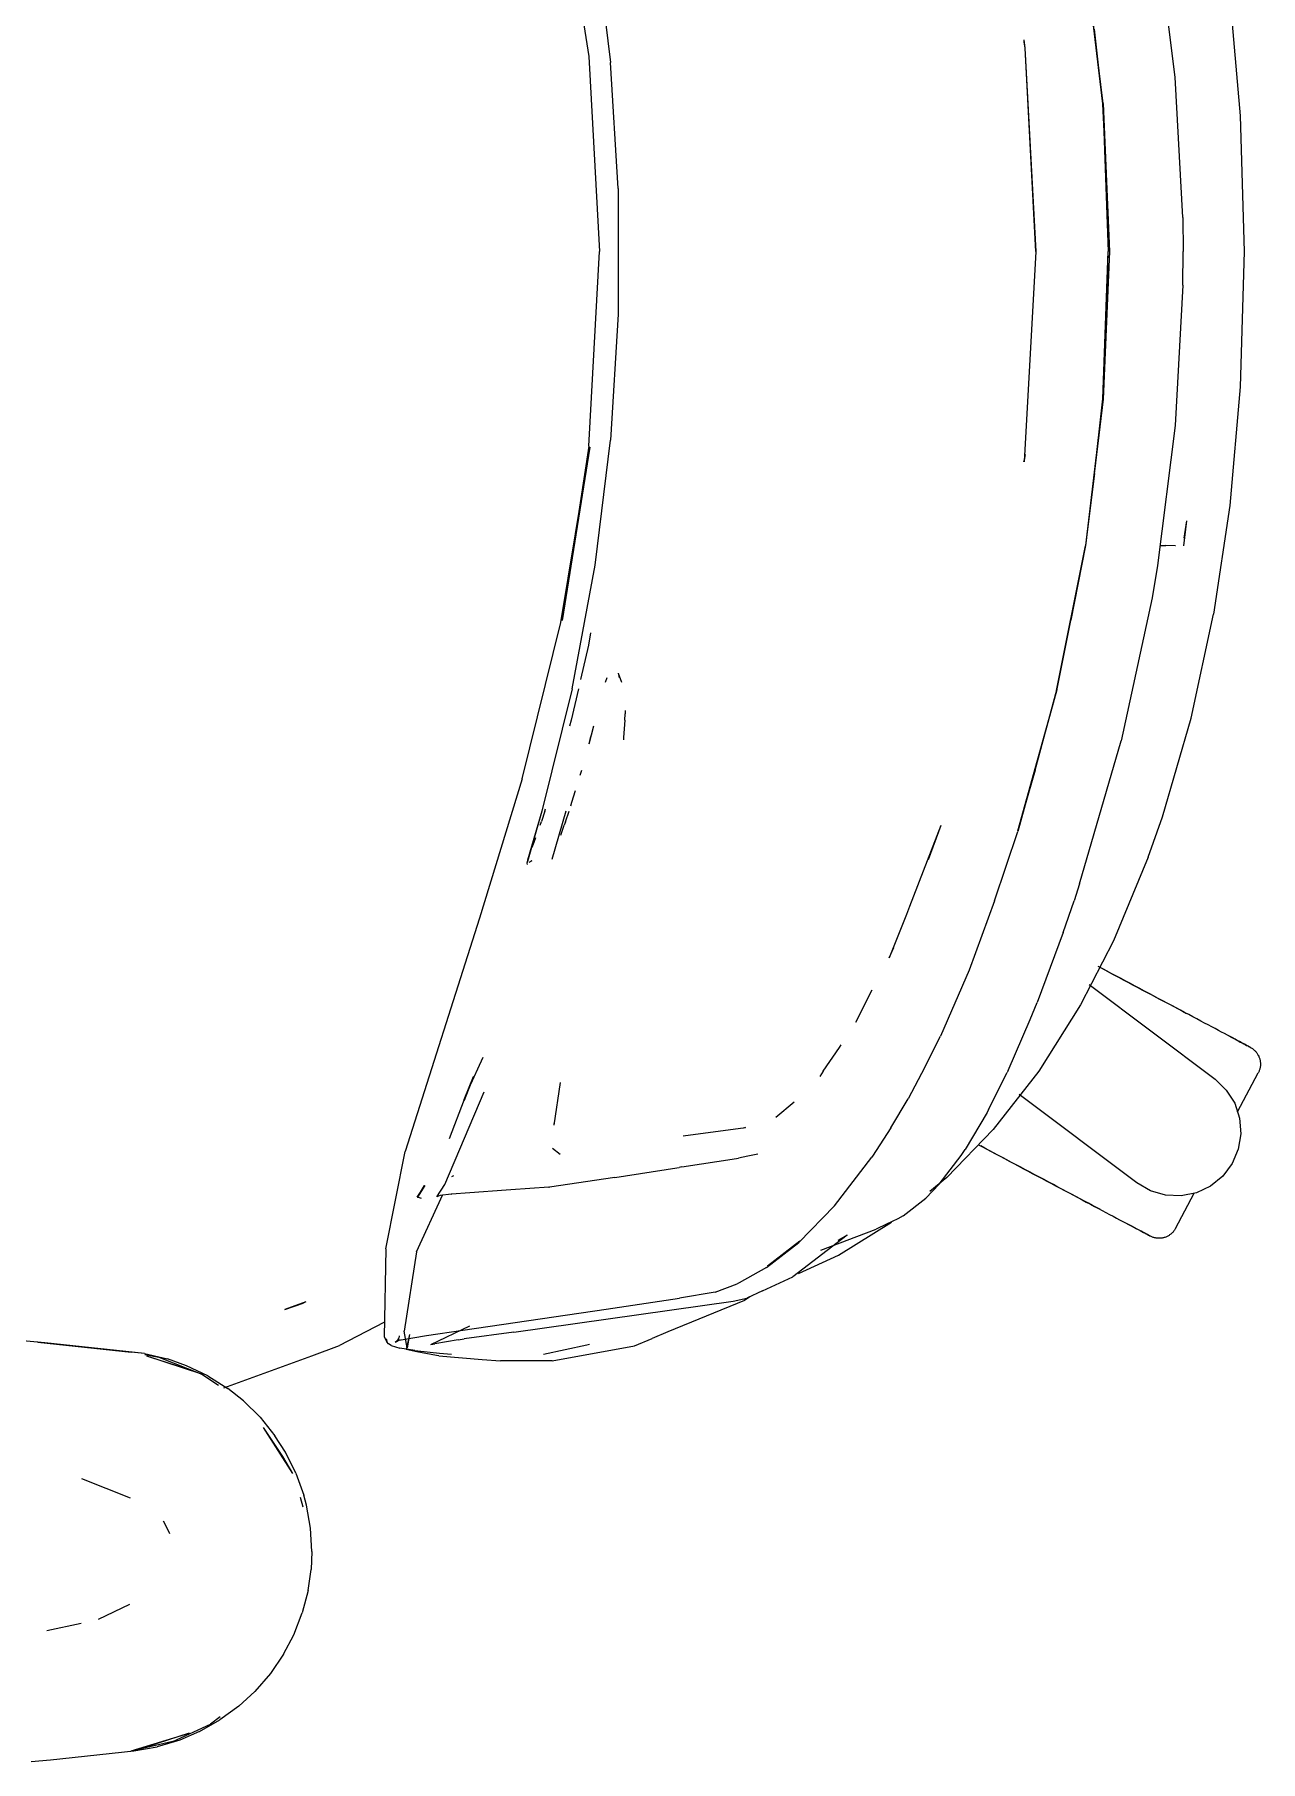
# Model space of a CAD drawing. Header units: millimetres. Extents: x 155927 to 326028, y -36033 to 97293.
# Drawn here: x 165830 to 166094, y 10111.6 to 10483.5 of the extents above; entities that cross this region are included whole.
import ezdxf

# ---------------------------------------------------------------- set-up
doc = ezdxf.new("R2010")
doc.units = ezdxf.units.MM
doc.header["$MEASUREMENT"] = 0
doc.layers.add('G-IMPT', color=8, linetype='CONTINUOUS', lineweight=9)
doc.layers.add('I-FURN', color=8, linetype='CONTINUOUS', lineweight=9)

msp = doc.modelspace()

# ---------------------------------------------------------------- linework, layer by layer
at = {"layer": 'G-IMPT'}
for p, q in [((165943.38, 10516.69), (165949.38, 10478.77)), ((165950.77, 10504.33), (165954.07, 10477.42)), ((166075.69, 10474.3), (166071.88, 10504.47)), ((166060.16, 10468.6), (166056.34, 10500.19)), ((166060.13, 10468.56), (166056.34, 10500.11)), ((166087.43, 10491.5), (166089.69, 10465.93)), ((166060.13, 10468.56), (166058.28, 10484.64)), ((165949.38, 10478.77), (165951.73, 10436.78)), ((166043.12, 10482.06), (166043.17, 10481.82)), ((166043.4, 10480.51), (166043.14, 10482.29)), ((166043.4, 10480.51), (166043.17, 10481.82)), ((166045.73, 10436.78), (166043.4, 10480.51)), ((166045.67, 10436.78), (166043.4, 10480.51)), ((165955.73, 10450.34), (165954.07, 10477.42)), ((166077.3, 10444.1), (166075.69, 10474.3)), ((166060.8, 10453.67), (166060.13, 10468.56)), ((166060.13, 10468.56), (166061.27, 10436.78)), ((166060.16, 10468.6), (166061.5, 10436.78)), ((166089.69, 10465.93), (166090.54, 10436.78)), ((166060.8, 10453.67), (166061.27, 10436.78)), ((165955.73, 10450.34), (165955.73, 10423.22)), ((166077.3, 10444.1), (166077.4, 10436.78)), ((165949.38, 10394.8), (165951.73, 10436.78)), ((166045.67, 10436.78), (166043.17, 10391.44)), ((166060.13, 10405.01), (166061.27, 10436.78)), ((166061.5, 10436.78), (166060.16, 10404.97)), ((166060.8, 10419.9), (166061.27, 10436.78)), ((166077.3, 10429.47), (166077.4, 10436.78)), ((166090.54, 10436.78), (166089.69, 10407.64)), ((166077.3, 10429.47), (166075.69, 10399.27)), ((165955.73, 10423.22), (165954.07, 10396.15)), ((166060.13, 10405.01), (166060.8, 10419.9)), ((166060.13, 10405.01), (166056.34, 10373.45)), ((166060.16, 10404.97), (166056.34, 10373.38)), ((166058.28, 10388.93), (166060.13, 10405.01)), ((166089.69, 10407.64), (166087.43, 10382.07)), ((166075.69, 10399.27), (166071.88, 10369.1)), ((165943.38, 10356.88), (165949.64, 10394.62)), ((165949.38, 10394.8), (165943.64, 10357.26)), ((165949.64, 10394.62), (165943.64, 10357.26)), ((165950.77, 10369.23), (165954.07, 10396.15)), ((166043.12, 10391.51), (166043.17, 10391.75)), ((166043.17, 10391.44), (166043.4, 10393.06)), ((166043.4, 10393.06), (166043.17, 10391.75)), ((166058.28, 10388.93), (166056.34, 10373.45)), ((166087.43, 10382.07), (166083.93, 10358.65)), ((166077.52, 10373.37), (166078.17, 10378.78)), ((166077.6, 10375.02), (166078.17, 10378.78)), ((166056.34, 10373.45), (166050.13, 10342.21)), ((166050.13, 10342.21), (166056.34, 10373.38)), ((166056.34, 10373.45), (166053.24, 10357.35)), ((166072.43, 10373.46), (166073.67, 10373.41)), ((166075.76, 10373.34), (166073.67, 10373.41)), ((166075.76, 10373.34), (166075.65, 10373.34)), ((165945.84, 10342.57), (165950.77, 10369.23)), ((166071.88, 10369.1), (166070.69, 10362.18)), ((166070.69, 10362.18), (166064.02, 10331.39)), ((165935.07, 10323.2), (165943.38, 10356.88)), ((166050.17, 10342.33), (166053.24, 10357.35)), ((166079.12, 10336.29), (166083.93, 10358.65)), ((165949.79, 10354.61), (165949.32, 10351.98)), ((165949.32, 10351.98), (165947.62, 10344.56)), ((165953.31, 10344.92), (165952.93, 10343.96)), ((165955.73, 10345.97), (165956.42, 10344.02)), ((165955.73, 10345.97), (165955.95, 10344.92)), ((165945.84, 10342.57), (165939.3, 10316.25)), ((165947.16, 10342.58), (165945.61, 10335.83)), ((165953.06, 10344.37), (165952.93, 10343.96)), ((166050.17, 10342.33), (166041.74, 10311.92)), ((166050.17, 10342.33), (166041.78, 10311.83)), ((166045.51, 10325.08), (166050.17, 10342.33)), ((165957.27, 10337.88), (165957.26, 10337.18)), ((165945.61, 10335.83), (165945.27, 10334.55)), ((165949.47, 10330.75), (165950.46, 10334.61)), ((165957.16, 10335.81), (165956.89, 10332.1)), ((165957.16, 10335.81), (165957.26, 10337.18)), ((166072.95, 10315.05), (166079.12, 10336.29)), ((165949.47, 10330.75), (165949.86, 10332.28)), ((165956.89, 10332.1), (165956.85, 10331.62)), ((166055.08, 10300.56), (166064.02, 10331.39)), ((165935.07, 10323.2), (165925.88, 10293.22)), ((165947.56, 10323.96), (165947.89, 10325.08)), ((166045.51, 10325.08), (166041.74, 10311.92)), ((165945.78, 10318.17), (165946.57, 10320.66)), ((165939.3, 10316.25), (165936.03, 10305.03)), ((165939.3, 10316.25), (165936.18, 10305.43)), ((165939.3, 10316.25), (165936.23, 10305.72)), ((165939.92, 10316.25), (165939.19, 10314.02)), ((165939.92, 10316.25), (165940.07, 10316.71)), ((165944.49, 10316.25), (165941.45, 10305.82)), ((165944.38, 10313.95), (165945.15, 10316.25)), ((165945.53, 10317.39), (165945.78, 10318.17)), ((165938.9, 10313.22), (165939.19, 10314.02)), ((165943.37, 10311.07), (165944.13, 10313.23)), ((165944.38, 10313.95), (165944.13, 10313.23)), ((166025.19, 10313.17), (166018.47, 10295.72)), ((166025.19, 10313.17), (166022.46, 10305.74)), ((166036.78, 10296.91), (166041.78, 10311.83)), ((166069.87, 10306.31), (166072.95, 10315.05)), ((165937.57, 10309.5), (165937.17, 10308.43)), ((165937.92, 10310.47), (165937.57, 10309.5)), ((165936.03, 10305.03), (165936.16, 10304.78)), ((165936.23, 10305.72), (165936.18, 10305.43)), ((165937.12, 10305.56), (165936.51, 10305.18)), ((165937.12, 10305.56), (165936.91, 10305.42)), ((166069.87, 10306.31), (166062.36, 10288.34)), ((166055.08, 10300.56), (166053.89, 10296.96)), ((166036.78, 10296.91), (166031.32, 10282.03)), ((166051.55, 10290.13), (166053.89, 10296.96)), ((165925.88, 10293.22), (165909.89, 10242.98)), ((166017.81, 10293.99), (166014.09, 10284.67)), ((166018.47, 10295.72), (166017.81, 10293.99)), ((166051.55, 10290.13), (166045.95, 10275.06)), ((166014.09, 10284.67), (166015.08, 10286.91)), ((166062.36, 10288.34), (166055.26, 10274.56)), ((166031.32, 10282.03), (166025.14, 10267.81)), ((166006.91, 10270.83), (166010.45, 10277.8)), ((166044.47, 10271.38), (166045.95, 10275.06)), ((166055.26, 10274.56), (166046.29, 10260.27)), ((166039.69, 10260.42), (166044.47, 10271.38)), ((166021.75, 10261.08), (166025.14, 10267.81)), ((165923.6, 10256.55), (165926.64, 10263.26)), ((165999.89, 10260.22), (166003.38, 10265.36)), ((166003.38, 10265.36), (166003.78, 10265.93)), ((165999.89, 10260.22), (165999.14, 10259.12)), ((166021.75, 10261.08), (166018.18, 10254.29)), ((166035.47, 10251.97), (166039.47, 10259.98)), ((166046.29, 10260.27), (166036.48, 10247.67)), ((166039.69, 10260.42), (166039.47, 10259.98)), ((165918.43, 10235.83), (165926.87, 10255.8)), ((165922.57, 10253.96), (165924.6, 10259.08)), ((165922.57, 10254.17), (165924.59, 10259.07)), ((165924.59, 10259.07), (165922.57, 10253.96)), ((165941.93, 10248.64), (165943.33, 10257.8)), ((165922.57, 10254.17), (165919.32, 10245.7)), ((165993.61, 10253.59), (165989.71, 10250.25)), ((166014.41, 10248.06), (166018.18, 10254.29)), ((166035.47, 10251.97), (166035.17, 10251.37)), ((165941.93, 10248.64), (165941.97, 10248.99)), ((166035.17, 10251.37), (166030.43, 10243.37)), ((165969.76, 10246.31), (165983.12, 10248.09)), ((165983.12, 10248.09), (165982.64, 10247.95)), ((166014.41, 10248.06), (166010.53, 10241.96)), ((166026.53, 10237.37), (166036.48, 10247.67)), ((165905.7, 10222.03), (165909.89, 10242.98)), ((165941.57, 10243.69), (165943.21, 10242.41)), ((165969.46, 10239.63), (165981.18, 10241.43)), ((165981.18, 10241.43), (165981.65, 10241.51)), ((165983.63, 10241.93), (165981.65, 10241.51)), ((165985.8, 10242.39), (165983.63, 10241.93)), ((166002.34, 10231.27), (166010.36, 10241.71)), ((166010.53, 10241.96), (166010.36, 10241.71)), ((166024.86, 10235.95), (166029.57, 10242.08)), ((166029.57, 10242.08), (166030.43, 10243.37)), ((165919.89, 10237.55), (165920.32, 10237.82)), ((165954.98, 10237.34), (165940.91, 10235.31)), ((165954.98, 10237.34), (165968.34, 10239.46)), ((165968.34, 10239.46), (165968.85, 10239.54)), ((165969.46, 10239.63), (165968.85, 10239.54)), ((166026.53, 10237.37), (166022.85, 10234.37)), ((165912.33, 10221.33), (165917.94, 10233.68)), ((165912.47, 10233.15), (165914.06, 10235.62)), ((165914.06, 10235.62), (165912.53, 10233.13)), ((165912.53, 10233.13), (165914.02, 10235.6)), ((165916.67, 10233.16), (165918.43, 10235.83)), ((165917.4, 10233.45), (165916.67, 10233.16)), ((165917.4, 10233.45), (165917.41, 10233.45)), ((165919.79, 10233.75), (165917.41, 10233.45)), ((165919.79, 10233.75), (165919.87, 10233.75)), ((165923.75, 10234.05), (165919.87, 10233.75)), ((165931.6, 10234.61), (165923.75, 10234.05)), ((165932.59, 10234.68), (165931.6, 10234.61)), ((165940.83, 10235.3), (165932.59, 10234.68)), ((165940.83, 10235.3), (165940.91, 10235.31)), ((166021.96, 10232.93), (166024.86, 10235.95)), ((165912.47, 10233.15), (165912.53, 10233.13)), ((165913.41, 10232.86), (165912.53, 10233.13)), ((166002.34, 10231.27), (165994.61, 10223.37)), ((166017.1, 10229.07), (166021.96, 10232.93)), ((165999.39, 10221.69), (166011.3, 10226.2)), ((166003.16, 10220.64), (166014.6, 10227.76)), ((166013.52, 10227.28), (166011.3, 10226.2)), ((166015.96, 10228.45), (166013.52, 10227.28)), ((166017.1, 10229.07), (166015.96, 10228.45)), ((165987.64, 10217.95), (165994.61, 10223.37)), ((165994.82, 10223.67), (165987.87, 10218.28)), ((165994.82, 10223.67), (165991.24, 10220.87)), ((166005.04, 10224.93), (165993.34, 10215.99)), ((166005.04, 10224.93), (166003.01, 10223.77)), ((165905.7, 10222.03), (165905.31, 10203.04)), ((165912.33, 10221.33), (165909.61, 10204.28)), ((165987.87, 10218.28), (165991.24, 10220.87)), ((165994.53, 10216.66), (166003.16, 10220.64)), ((165987.64, 10217.95), (165981.81, 10214.66)), ((165986.82, 10212.95), (165993.34, 10215.99)), ((165953.16, 10209), (165968.92, 10211.4)), ((165976.59, 10212.7), (165968.92, 10211.4)), ((165976.59, 10212.7), (165981.38, 10214.45)), ((165980.46, 10210.73), (165983.45, 10211.38)), ((165981.81, 10214.66), (165981.38, 10214.45)), ((165984.07, 10211.66), (165982.9, 10210.89)), ((165986.82, 10212.95), (165983.45, 10211.38)), ((165888.44, 10210.57), (165883.98, 10208.93)), ((165883.98, 10208.93), (165887.86, 10210.31)), ((165888.44, 10210.57), (165887.86, 10210.31)), ((165922.28, 10204.45), (165953.16, 10209)), ((165933.25, 10204.06), (165980.46, 10210.73)), ((165982.9, 10210.89), (165966.44, 10204.1)), ((165905.38, 10206.23), (165897.48, 10202.09)), ((165910.3, 10200.7), (165909.61, 10204.28)), ((165910.79, 10203.57), (165910.06, 10200.29)), ((165910.79, 10203.57), (165910.3, 10200.7)), ((165914.43, 10203.34), (165922.28, 10204.45)), ((165915.4, 10201.43), (165923.8, 10205.42)), ((165933.25, 10204.06), (165922.58, 10202.62)), ((165966.44, 10204.1), (165963.08, 10202.71)), ((165832.26, 10201.79), (165820.87, 10202.77)), ((165853.7, 10199.43), (165830.75, 10201.89)), ((165830.75, 10201.89), (165850.88, 10199.77)), ((165853.7, 10199.43), (165832.26, 10201.79)), ((165889.75, 10198.97), (165895.72, 10201.16)), ((165897.48, 10202.09), (165895.72, 10201.16)), ((165905.31, 10203.04), (165905.92, 10202)), ((165905.79, 10202.63), (165905.92, 10202)), ((165905.79, 10202.63), (165905.9, 10202.08)), ((165905.92, 10202), (165905.9, 10202.08)), ((165906.3, 10201.51), (165905.92, 10202)), ((165906.83, 10201.19), (165906.3, 10201.51)), ((165906.83, 10201.19), (165908.7, 10200.64)), ((165908.78, 10202.4), (165907.68, 10201.84)), ((165908.19, 10202.23), (165907.68, 10201.84)), ((165908.16, 10202.23), (165914.43, 10203.34)), ((165908.78, 10202.4), (165908.16, 10202.23)), ((165908.19, 10202.23), (165908.51, 10202.77)), ((165908.58, 10203.27), (165908.51, 10202.77)), ((165911.97, 10200.1), (165908.7, 10200.64)), ((165912.39, 10199.85), (165910.06, 10200.29)), ((165911.97, 10200.1), (165912.59, 10200.03)), ((165916.64, 10199.03), (165912.39, 10199.85)), ((165912.59, 10200.03), (165917.27, 10199.51)), ((165915.4, 10201.43), (165916.26, 10201.57)), ((165921.28, 10202.4), (165916.26, 10201.57)), ((165921.28, 10202.4), (165922.58, 10202.62)), ((165939.66, 10199.28), (165948.97, 10201.33)), ((165941.52, 10197.87), (165959.22, 10201.11)), ((165948.97, 10201.33), (165949.54, 10201.48)), ((165959.22, 10201.11), (165963.08, 10202.71)), ((165853.7, 10199.43), (165850.88, 10199.77)), ((165853.7, 10199.43), (165858.66, 10198.28)), ((165853.78, 10199.22), (165856.83, 10198.64)), ((165866.05, 10195.03), (165854.2, 10198.85)), ((165863.35, 10195.94), (165854.2, 10198.85)), ((165856.83, 10198.64), (165866.05, 10195.03)), ((165862.79, 10196.83), (165858.66, 10198.28)), ((165867.38, 10194.64), (165862.79, 10196.83)), ((165870.81, 10192.03), (165889.75, 10198.97)), ((165917.11, 10198.99), (165916.64, 10199.03)), ((165917.11, 10198.99), (165926.43, 10198.19)), ((165917.27, 10199.51), (165919.87, 10199.3)), ((165926.43, 10198.19), (165930.39, 10197.85)), ((165934.56, 10197.85), (165930.39, 10197.85)), ((165941.52, 10197.87), (165934.56, 10197.85)), ((165866.05, 10195.03), (165863.35, 10195.94)), ((165866.05, 10195.03), (165869.63, 10192.61)), ((165867.38, 10194.64), (165871.7, 10191.91)), ((165875.01, 10189.29), (165871.7, 10191.91)), ((165878.61, 10185.74), (165875.01, 10189.29)), ((165878.61, 10185.74), (165881.8, 10181.76)), ((165885.66, 10173.61), (165879.34, 10183.56)), ((165883.5, 10177.29), (165879.34, 10183.56)), ((165884.07, 10178.22), (165881.8, 10181.76)), ((165886.31, 10173.71), (165884.07, 10178.22)), ((165885.66, 10173.61), (165883.5, 10177.29)), ((165840.18, 10172.54), (165850.61, 10168.39)), ((165886.31, 10173.71), (165888.02, 10168.93)), ((165887.22, 10168.5), (165887.84, 10166.47)), ((165888.59, 10166.81), (165888.02, 10168.93)), ((165889.46, 10161.86), (165888.59, 10166.81)), ((165858.13, 10162.87), (165857.83, 10163.32)), ((165859.15, 10160.64), (165858.13, 10162.87)), ((165889.76, 10156.82), (165889.46, 10161.86)), ((165889.76, 10156.82), (165889.59, 10152.97)), ((165888.94, 10148.46), (165889.59, 10152.97)), ((165888.94, 10148.46), (165887.68, 10143.59)), ((165850.51, 10145.44), (165843.73, 10142.17)), ((165832.68, 10139.83), (165840.12, 10141.41)), ((165885.85, 10138.88), (165887.68, 10143.59)), ((165883.66, 10134.71), (165885.85, 10138.88)), ((165883.66, 10134.71), (165880.83, 10130.55)), ((165880.83, 10130.55), (165877.5, 10126.71)), ((165874.07, 10123.54), (165877.5, 10126.71)), ((165874.07, 10123.54), (165869.98, 10120.55)), ((165859.85, 10115.91), (165867.92, 10119.65)), ((165865.54, 10118.04), (165861.3, 10116.23)), ((165865.54, 10118.04), (165869.98, 10120.55)), ((165870.03, 10121.24), (165867.92, 10119.65)), ((165850.88, 10113.87), (165863.35, 10117.7)), ((165850.88, 10113.87), (165854.2, 10114.78)), ((165851.4, 10113.87), (165856.44, 10114.76)), ((165859.85, 10115.91), (165851.45, 10113.99)), ((165863.35, 10117.7), (165854.2, 10114.78)), ((165861.3, 10116.23), (165856.44, 10114.76)), ((165829.34, 10111.61), (165833.47, 10111.96)), ((165833.47, 10111.96), (165851.4, 10113.87))]:
    msp.add_line(p, q, dxfattribs=at)
at = {"layer": 'I-FURN'}
for p, q in [((166060.08, 10282.27), (166059.12, 10282.79)), ((166059.56, 10282.55), (166060.53, 10282.04)), ((166061.06, 10281.76), (166060.08, 10282.27)), ((166060.53, 10282.04), (166061.51, 10281.52)), ((166062.04, 10281.23), (166061.06, 10281.76)), ((166057.19, 10278.93), (166084.26, 10258.53)), ((166061.51, 10281.52), (166062.5, 10280.99)), ((166063.03, 10280.71), (166062.04, 10281.23)), ((166062.5, 10280.99), (166063.49, 10280.46)), ((166064.03, 10280.18), (166063.03, 10280.71)), ((166063.49, 10280.46), (166064.49, 10279.93)), ((166065.03, 10279.64), (166064.03, 10280.18)), ((166064.49, 10279.93), (166065.49, 10279.4)), ((166066.03, 10279.11), (166065.03, 10279.64)), ((166065.49, 10279.4), (166066.5, 10278.86)), ((166067.04, 10278.58), (166066.03, 10279.11)), ((166066.5, 10278.86), (166067.5, 10278.33)), ((166068.04, 10278.04), (166067.04, 10278.58)), ((166067.5, 10278.33), (166068.51, 10277.8)), ((166069.05, 10277.51), (166068.04, 10278.04)), ((166068.51, 10277.8), (166069.51, 10277.26)), ((166070.05, 10276.98), (166069.05, 10277.51)), ((166069.51, 10277.26), (166070.5, 10276.73)), ((166071.04, 10276.45), (166070.05, 10276.98)), ((166070.5, 10276.73), (166071.5, 10276.21)), ((166072.03, 10275.92), (166071.04, 10276.45)), ((166071.5, 10276.21), (166072.48, 10275.68)), ((166073.01, 10275.4), (166072.03, 10275.92)), ((166072.48, 10275.68), (166073.45, 10275.16)), ((166073.98, 10274.89), (166073.01, 10275.4)), ((166073.45, 10275.16), (166074.42, 10274.65)), ((166074.93, 10274.38), (166073.98, 10274.89)), ((166074.42, 10274.65), (166075.37, 10274.15)), ((166075.88, 10273.88), (166074.93, 10274.38)), ((166075.37, 10274.15), (166076.31, 10273.65)), ((166076.81, 10273.38), (166075.88, 10273.88)), ((166076.31, 10273.65), (166077.23, 10273.16)), ((166077.72, 10272.9), (166076.81, 10273.38)), ((166077.23, 10273.16), (166078.13, 10272.68)), ((166078.62, 10272.42), (166077.72, 10272.9)), ((166079.49, 10271.95), (166078.62, 10272.42)), ((166080.35, 10271.5), (166079.49, 10271.95)), ((166081.18, 10271.05), (166080.35, 10271.5)), ((166082, 10270.62), (166081.18, 10271.05)), ((166082.78, 10270.2), (166082, 10270.62)), ((166083.55, 10269.8), (166082.78, 10270.2)), ((166084.28, 10269.41), (166083.55, 10269.8)), ((166084.99, 10269.03), (166084.28, 10269.41)), ((166085.67, 10268.67), (166084.99, 10269.03)), ((166086.31, 10268.33), (166085.67, 10268.67)), ((166086.93, 10268), (166086.31, 10268.33)), ((166087.51, 10267.69), (166086.93, 10268)), ((166087.2, 10267.85), (166087.77, 10267.55)), ((166088.07, 10267.4), (166087.51, 10267.69)), ((166087.77, 10267.55), (166088.31, 10267.27)), ((166088.58, 10267.12), (166088.07, 10267.4)), ((166088.31, 10267.27), (166088.81, 10267)), ((166089.06, 10266.86), (166088.58, 10267.12)), ((166088.81, 10267), (166089.27, 10266.75)), ((166089.51, 10266.63), (166089.06, 10266.86)), ((166089.27, 10266.75), (166089.7, 10266.52)), ((166089.92, 10266.41), (166089.51, 10266.63)), ((166089.7, 10266.52), (166090.1, 10266.32)), ((166090.29, 10266.21), (166089.92, 10266.41)), ((166090.1, 10266.32), (166090.45, 10266.13)), ((166090.63, 10266.03), (166090.29, 10266.21)), ((166090.45, 10266.13), (166090.77, 10265.96)), ((166090.93, 10265.87), (166090.63, 10266.03)), ((166090.77, 10265.96), (166091.05, 10265.81)), ((166091.18, 10265.74), (166090.93, 10265.87)), ((166091.05, 10265.81), (166091.29, 10265.68)), ((166091.4, 10265.62), (166091.18, 10265.74)), ((166091.29, 10265.68), (166091.49, 10265.57)), ((166091.58, 10265.52), (166091.4, 10265.62)), ((166091.49, 10265.57), (166091.65, 10265.49)), ((166091.72, 10265.45), (166091.58, 10265.52)), ((166091.65, 10265.49), (166091.78, 10265.42)), ((166091.82, 10265.4), (166091.72, 10265.45)), ((166091.78, 10265.42), (166091.86, 10265.38)), ((166091.89, 10265.36), (166091.82, 10265.4)), ((166091.86, 10265.38), (166091.9, 10265.36)), ((166091.91, 10265.35), (166091.89, 10265.36)), ((166091.9, 10265.36), (166091.91, 10265.35)), ((166091.91, 10265.35), (166092.05, 10265.28)), ((166092.05, 10265.28), (166092.18, 10265.19)), ((166092.18, 10265.19), (166092.32, 10265.1)), ((166092.32, 10265.1), (166092.45, 10265.01)), ((166092.45, 10265.01), (166092.57, 10264.91)), ((166092.57, 10264.91), (166092.7, 10264.8)), ((166092.7, 10264.8), (166092.82, 10264.69)), ((166092.82, 10264.69), (166092.93, 10264.58)), ((166092.93, 10264.58), (166093.04, 10264.46)), ((166093.04, 10264.46), (166093.14, 10264.34)), ((166093.14, 10264.34), (166093.24, 10264.21)), ((166093.24, 10264.21), (166093.33, 10264.08)), ((166093.33, 10264.08), (166093.42, 10263.94)), ((166093.42, 10263.94), (166093.51, 10263.81)), ((166093.51, 10263.81), (166093.58, 10263.66)), ((166093.58, 10263.66), (166093.66, 10263.52)), ((166093.66, 10263.52), (166093.72, 10263.37)), ((166093.72, 10263.37), (166093.78, 10263.22)), ((166093.78, 10263.22), (166093.84, 10263.07)), ((166093.84, 10263.07), (166093.88, 10262.92)), ((166089.1, 10251.49), (166093.57, 10259.9)), ((166093.59, 10259.94), (166093.57, 10259.9)), ((166093.66, 10260.09), (166093.59, 10259.94)), ((166093.73, 10260.23), (166093.66, 10260.09)), ((166093.79, 10260.38), (166093.73, 10260.23)), ((166093.84, 10260.54), (166093.79, 10260.38)), ((166093.89, 10260.69), (166093.84, 10260.54)), ((166093.88, 10262.92), (166093.93, 10262.76)), ((166093.93, 10260.85), (166093.89, 10260.69)), ((166093.93, 10262.76), (166093.96, 10262.6)), ((166093.96, 10261), (166093.93, 10260.85)), ((166093.96, 10262.6), (166093.99, 10262.45)), ((166093.99, 10261.16), (166093.96, 10261)), ((166093.99, 10262.45), (166094.01, 10262.29)), ((166094.02, 10261.32), (166093.99, 10261.16)), ((166094.01, 10262.29), (166094.03, 10262.13)), ((166094.03, 10261.48), (166094.02, 10261.32)), ((166094.03, 10262.13), (166094.04, 10261.97)), ((166094.04, 10261.64), (166094.03, 10261.48)), ((166094.04, 10261.97), (166094.04, 10261.8)), ((166094.04, 10261.8), (166094.04, 10261.64)), ((166084.26, 10258.53), (166086.69, 10256.19)), ((166086.69, 10256.19), (166088.49, 10253.34)), ((166067.42, 10236.18), (166042.1, 10255.26)), ((166088.49, 10253.34), (166089.55, 10250.14)), ((166089.55, 10250.14), (166089.82, 10246.78)), ((166089.82, 10246.78), (166089.27, 10243.45)), ((166033.32, 10244.4), (166034.22, 10243.93)), ((166034.71, 10243.67), (166033.81, 10244.15)), ((166034.22, 10243.93), (166035.13, 10243.44)), ((166035.63, 10243.18), (166034.71, 10243.67)), ((166035.13, 10243.44), (166036.06, 10242.95)), ((166036.57, 10242.68), (166035.63, 10243.18)), ((166036.06, 10242.95), (166037.01, 10242.45)), ((166037.52, 10242.17), (166036.57, 10242.68)), ((166037.01, 10242.45), (166037.97, 10241.94)), ((166038.49, 10241.66), (166037.52, 10242.17)), ((166037.97, 10241.94), (166038.93, 10241.42)), ((166039.46, 10241.14), (166038.49, 10241.66)), ((166038.93, 10241.42), (166039.91, 10240.9)), ((166040.44, 10240.62), (166039.46, 10241.14)), ((166039.91, 10240.9), (166040.9, 10240.38)), ((166089.27, 10243.45), (166087.95, 10240.35)), ((166041.44, 10240.09), (166040.44, 10240.62)), ((166040.9, 10240.38), (166041.89, 10239.85)), ((166042.43, 10239.56), (166041.44, 10240.09)), ((166041.89, 10239.85), (166042.89, 10239.32)), ((166043.43, 10239.03), (166042.43, 10239.56)), ((166042.89, 10239.32), (166043.9, 10238.78)), ((166044.44, 10238.49), (166043.43, 10239.03)), ((166043.9, 10238.78), (166044.9, 10238.25)), ((166045.44, 10237.96), (166044.44, 10238.49)), ((166044.9, 10238.25), (166045.91, 10237.71)), ((166046.45, 10237.43), (166045.44, 10237.96)), ((166045.91, 10237.71), (166046.91, 10237.18)), ((166047.45, 10236.89), (166046.45, 10237.43)), ((166046.91, 10237.18), (166047.91, 10236.65)), ((166085.92, 10237.65), (166083.3, 10235.52)), ((166087.95, 10240.35), (166085.92, 10237.65)), ((166048.45, 10236.36), (166047.45, 10236.89)), ((166047.91, 10236.65), (166048.91, 10236.12)), ((166049.44, 10235.83), (166048.45, 10236.36)), ((166048.91, 10236.12), (166049.9, 10235.59)), ((166050.43, 10235.31), (166049.44, 10235.83)), ((166049.9, 10235.59), (166050.88, 10235.07)), ((166051.41, 10234.79), (166050.43, 10235.31)), ((166050.88, 10235.07), (166051.86, 10234.55)), ((166052.38, 10234.27), (166051.41, 10234.79)), ((166051.86, 10234.55), (166052.82, 10234.04)), ((166053.34, 10233.76), (166052.38, 10234.27)), ((166052.82, 10234.04), (166053.77, 10233.53)), ((166054.28, 10233.26), (166053.34, 10233.76)), ((166053.77, 10233.53), (166054.71, 10233.03)), ((166070.33, 10234.49), (166067.42, 10236.18)), ((166073.57, 10233.55), (166070.33, 10234.49)), ((166076.94, 10233.41), (166073.57, 10233.55)), ((166075.76, 10226.4), (166079.79, 10233.99)), ((166080.25, 10234.08), (166076.94, 10233.41)), ((166083.3, 10235.52), (166080.25, 10234.08)), ((166055.21, 10232.77), (166054.28, 10233.26)), ((166054.71, 10233.03), (166055.63, 10232.54)), ((166056.12, 10232.28), (166055.21, 10232.77)), ((166055.63, 10232.54), (166056.54, 10232.06)), ((166057.02, 10231.8), (166056.12, 10232.28)), ((166056.54, 10232.06), (166057.43, 10231.59)), ((166057.9, 10231.34), (166057.02, 10231.8)), ((166057.43, 10231.59), (166058.29, 10231.13)), ((166058.75, 10230.88), (166057.9, 10231.34)), ((166058.29, 10231.13), (166059.14, 10230.68)), ((166059.59, 10230.44), (166058.75, 10230.88)), ((166059.14, 10230.68), (166059.97, 10230.24)), ((166059.97, 10230.24), (166060.77, 10229.81)), ((166060.77, 10229.81), (166061.54, 10229.4)), ((166061.54, 10229.4), (166062.29, 10229)), ((166062.29, 10229), (166063.01, 10228.62)), ((166063.01, 10228.62), (166063.71, 10228.25)), ((166063.71, 10228.25), (166064.37, 10227.9)), ((166064.37, 10227.9), (166065.01, 10227.56)), ((166065.01, 10227.56), (166065.61, 10227.24)), ((166065.92, 10227.07), (166065.33, 10227.38)), ((166065.61, 10227.24), (166066.18, 10226.94)), ((166066.47, 10226.78), (166065.92, 10227.07)), ((166066.18, 10226.94), (166066.71, 10226.65)), ((166066.99, 10226.51), (166066.47, 10226.78)), ((166066.71, 10226.65), (166067.21, 10226.38)), ((166067.47, 10226.25), (166066.99, 10226.51)), ((166067.21, 10226.38), (166067.68, 10226.14)), ((166067.92, 10226.01), (166067.47, 10226.25)), ((166067.68, 10226.14), (166068.11, 10225.91)), ((166068.33, 10225.79), (166067.92, 10226.01)), ((166068.11, 10225.91), (166068.5, 10225.7)), ((166075.51, 10225.99), (166075.41, 10225.86)), ((166075.6, 10226.13), (166075.51, 10225.99)), ((166075.68, 10226.26), (166075.6, 10226.13)), ((166075.76, 10226.4), (166075.68, 10226.26)), ((166068.7, 10225.6), (166068.33, 10225.79)), ((166068.5, 10225.7), (166068.86, 10225.51)), ((166069.03, 10225.42), (166068.7, 10225.6)), ((166068.86, 10225.51), (166069.18, 10225.34)), ((166069.33, 10225.26), (166069.03, 10225.42)), ((166069.18, 10225.34), (166069.45, 10225.19)), ((166069.59, 10225.12), (166069.33, 10225.26)), ((166069.45, 10225.19), (166069.7, 10225.07)), ((166069.81, 10225), (166069.59, 10225.12)), ((166069.7, 10225.07), (166069.9, 10224.96)), ((166069.99, 10224.91), (166069.81, 10225)), ((166069.9, 10224.96), (166070.06, 10224.87)), ((166070.13, 10224.83), (166069.99, 10224.91)), ((166070.06, 10224.87), (166070.18, 10224.81)), ((166070.23, 10224.78), (166070.13, 10224.83)), ((166070.18, 10224.81), (166070.26, 10224.76)), ((166070.29, 10224.75), (166070.23, 10224.78)), ((166070.26, 10224.76), (166070.3, 10224.74)), ((166070.31, 10224.74), (166070.29, 10224.75)), ((166070.3, 10224.74), (166070.31, 10224.74)), ((166070.35, 10224.72), (166070.31, 10224.74)), ((166070.49, 10224.65), (166070.35, 10224.72)), ((166070.64, 10224.58), (166070.49, 10224.65)), ((166070.79, 10224.52), (166070.64, 10224.58)), ((166070.94, 10224.47), (166070.79, 10224.52)), ((166071.1, 10224.42), (166070.94, 10224.47)), ((166071.25, 10224.38), (166071.1, 10224.42)), ((166071.41, 10224.35), (166071.25, 10224.38)), ((166071.57, 10224.32), (166071.41, 10224.35)), ((166071.73, 10224.29), (166071.57, 10224.32)), ((166071.89, 10224.28), (166071.73, 10224.29)), ((166072.05, 10224.27), (166071.89, 10224.28)), ((166072.21, 10224.27), (166072.05, 10224.27)), ((166072.37, 10224.27), (166072.21, 10224.27)), ((166072.53, 10224.28), (166072.37, 10224.27)), ((166072.69, 10224.3), (166072.53, 10224.28)), ((166072.85, 10224.32), (166072.69, 10224.3)), ((166073.01, 10224.35), (166072.85, 10224.32)), ((166073.17, 10224.38), (166073.01, 10224.35)), ((166073.32, 10224.43), (166073.17, 10224.38)), ((166073.48, 10224.47), (166073.32, 10224.43)), ((166073.63, 10224.53), (166073.48, 10224.47)), ((166073.78, 10224.59), (166073.63, 10224.53)), ((166073.93, 10224.65), (166073.78, 10224.59)), ((166074.07, 10224.73), (166073.93, 10224.65)), ((166074.21, 10224.8), (166074.07, 10224.73)), ((166074.35, 10224.89), (166074.21, 10224.8)), ((166074.48, 10224.98), (166074.35, 10224.89)), ((166074.62, 10225.07), (166074.48, 10224.98)), ((166074.74, 10225.17), (166074.62, 10225.07)), ((166074.87, 10225.27), (166074.74, 10225.17)), ((166074.98, 10225.38), (166074.87, 10225.27)), ((166075.1, 10225.5), (166074.98, 10225.38)), ((166075.21, 10225.61), (166075.1, 10225.5)), ((166075.31, 10225.74), (166075.21, 10225.61)), ((166075.41, 10225.86), (166075.31, 10225.74))]:
    msp.add_line(p, q, dxfattribs=at)

doc.saveas('drawing.dxf')
